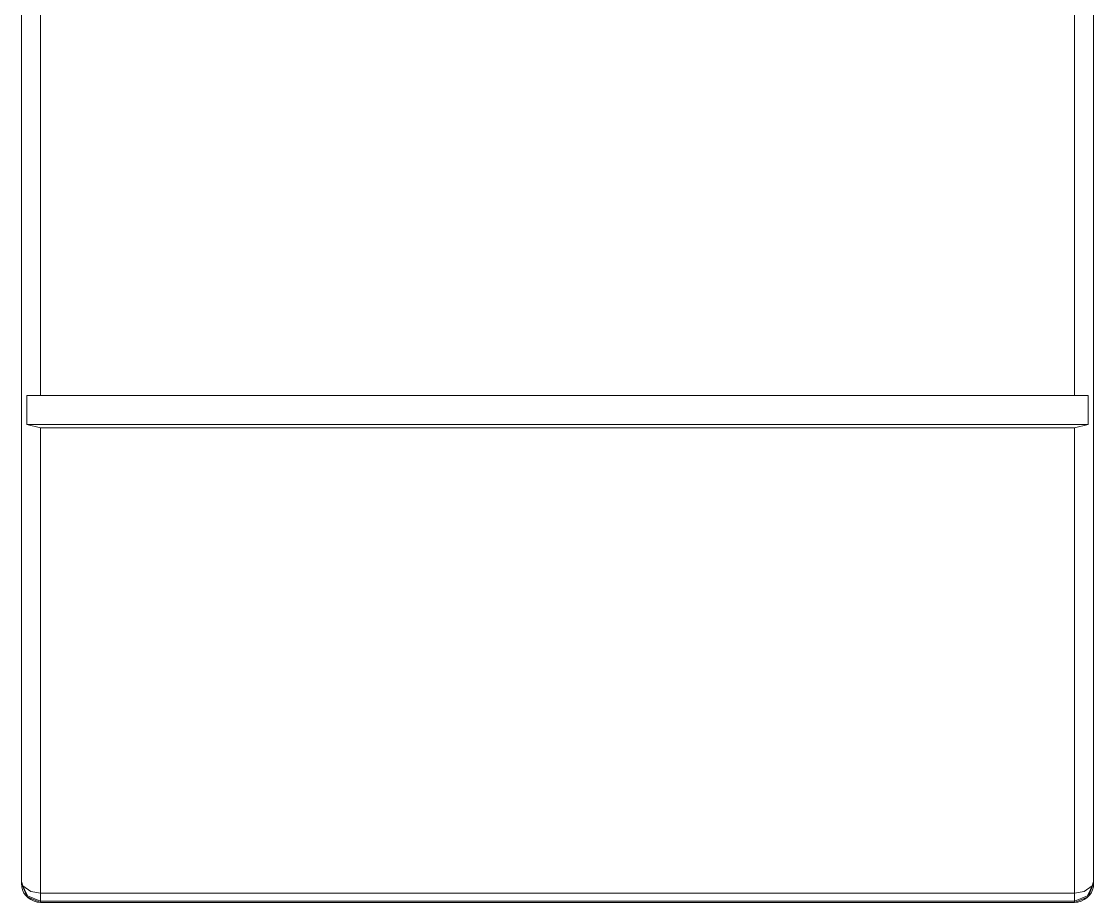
# Model space of a CAD drawing. Header units: millimetres. Extents: x 33157 to 59611, y -29750 to 1750.
# Drawn here: x 53645.2 to 53689.91, y -106.59 to -69.84 of the extents above; entities that cross this region are included whole.
import ezdxf

# ---------------------------------------------------------------- set-up
doc = ezdxf.new("R2010")
doc.units = ezdxf.units.MM
doc.layers.add('layer 1', color=7, linetype='Continuous', lineweight=18)

msp = doc.modelspace()

# ---------------------------------------------------------------- linework, layer by layer
at = {"layer": 'layer 1', "lineweight": 9}
for p, q in [((53645.205, 58.617), (53645.205, -105.791)), ((53689.91, -67.248), (53689.91, -105.791)), ((53689.116, -68.577), (53689.116, -85.438)), ((53645.999, -69.093), (53645.999, -85.438)), ((53645.423, -85.438), (53645.423, -86.648)), ((53689.692, -85.438), (53689.692, -86.648)), ((53645.999, -86.787), (53645.999, -106.584)), ((53689.116, -86.787), (53689.116, -106.584)), ((53645.205, -105.711), (53645.205, -105.771)), ((53689.91, -105.711), (53689.91, -105.771))]:
    msp.add_line(p, q, dxfattribs=at)
for points in [[(53645.423, -85.438), (53645.423, -85.438), (53689.692, -85.438), (53689.692, -85.438)], [(53645.423, -86.648), (53645.423, -86.648), (53689.692, -86.648), (53689.692, -86.648)], [(53645.423, -86.648), (53645.423, -86.648), (53645.999, -86.787), (53645.999, -86.787)], [(53689.692, -86.648), (53689.692, -86.648), (53689.116, -86.787), (53689.116, -86.787)], [(53689.116, -86.787), (53689.116, -86.787), (53645.999, -86.787), (53645.999, -86.787)], [(53645.205, -105.711), (53645.205, -105.711), (53645.264, -105.89), (53645.264, -105.89)], [(53689.91, -105.711), (53689.91, -105.711), (53689.851, -105.89), (53689.851, -105.89)], [(53689.116, -106.188), (53689.116, -106.188), (53645.999, -106.188), (53645.999, -106.188)], [(53689.116, -106.525), (53689.116, -106.525), (53645.999, -106.525), (53645.999, -106.525)], [(53645.999, -106.584), (53645.999, -106.584), (53689.116, -106.584), (53689.116, -106.584)], [(53645.999, -106.584), (53645.999, -106.584), (53689.116, -106.584), (53689.116, -106.584)]]:
    msp.add_open_spline(points, degree=3, dxfattribs=at)
for points, knots in [([(53645.205, -105.771), (53645.205, -105.771), (53645.463, -106.307), (53645.463, -106.307), (53645.463, -106.307), (53645.999, -106.525), (53645.999, -106.525)], [0, 0, 0, 0, 167610.094158, 167610.094158, 167610.094158, 335220.188315, 335220.188315, 335220.188315, 335220.188315]), ([(53645.205, -105.791), (53645.205, -105.791), (53645.443, -106.346), (53645.443, -106.346), (53645.443, -106.346), (53645.999, -106.584), (53645.999, -106.584)], [0, 0, 0, 0, 167610.102112, 167610.102112, 167610.102112, 335220.204225, 335220.204225, 335220.204225, 335220.204225]), ([(53645.205, -105.791), (53645.205, -105.791), (53645.225, -105.93), (53645.225, -105.93), (53645.225, -105.93), (53645.245, -106.049), (53645.245, -106.049), (53645.245, -106.049), (53645.304, -106.188), (53645.304, -106.188), (53645.304, -106.188), (53645.383, -106.287), (53645.383, -106.287), (53645.383, -106.287), (53645.483, -106.386), (53645.483, -106.386), (53645.483, -106.386), (53645.602, -106.465), (53645.602, -106.465), (53645.602, -106.465), (53645.741, -106.525), (53645.741, -106.525), (53645.741, -106.525), (53645.86, -106.565), (53645.86, -106.565), (53645.86, -106.565), (53645.999, -106.584), (53645.999, -106.584)], [0, 0, 0, 0, 138071.171379, 138071.171379, 138071.171379, 276142.342758, 276142.342758, 276142.342758, 414213.514137, 414213.514137, 414213.514137, 552284.685516, 552284.685516, 552284.685516, 690355.856895, 690355.856895, 690355.856895, 828427.028274, 828427.028274, 828427.028274, 966498.199653, 966498.199653, 966498.199653, 1104569.371032, 1104569.371032, 1104569.371032, 1242640.542411, 1242640.542411, 1242640.542411, 1242640.542411]), ([(53645.264, -105.89), (53645.264, -105.89), (53645.602, -106.128), (53645.602, -106.128), (53645.602, -106.128), (53645.999, -106.188), (53645.999, -106.188)], [0, 0, 0, 0, 167610.432021, 167610.432021, 167610.432021, 335220.864042, 335220.864042, 335220.864042, 335220.864042]), ([(53689.116, -106.584), (53689.116, -106.584), (53689.692, -106.346), (53689.692, -106.346), (53689.692, -106.346), (53689.91, -105.791), (53689.91, -105.791)], [0, 0, 0, 0, 167747.977397, 167747.977397, 167747.977397, 335495.954794, 335495.954794, 335495.954794, 335495.954794]), ([(53689.116, -106.525), (53689.116, -106.525), (53689.652, -106.307), (53689.652, -106.307), (53689.652, -106.307), (53689.91, -105.771), (53689.91, -105.771)], [0, 0, 0, 0, 167747.88947, 167747.88947, 167747.88947, 335495.778941, 335495.778941, 335495.778941, 335495.778941]), ([(53689.851, -105.89), (53689.851, -105.89), (53689.513, -106.128), (53689.513, -106.128), (53689.513, -106.128), (53689.116, -106.188), (53689.116, -106.188)], [0, 0, 0, 0, 167747.350694, 167747.350694, 167747.350694, 335494.701389, 335494.701389, 335494.701389, 335494.701389]), ([(53689.116, -106.584), (53689.116, -106.584), (53689.255, -106.565), (53689.255, -106.565), (53689.255, -106.565), (53689.394, -106.525), (53689.394, -106.525), (53689.394, -106.525), (53689.513, -106.465), (53689.513, -106.465), (53689.513, -106.465), (53689.632, -106.386), (53689.632, -106.386), (53689.632, -106.386), (53689.732, -106.287), (53689.732, -106.287), (53689.732, -106.287), (53689.811, -106.188), (53689.811, -106.188), (53689.811, -106.188), (53689.87, -106.049), (53689.87, -106.049), (53689.87, -106.049), (53689.91, -105.93), (53689.91, -105.93), (53689.91, -105.93), (53689.91, -105.791), (53689.91, -105.791)], [0, 0, 0, 0, 138184.987909, 138184.987909, 138184.987909, 276369.975819, 276369.975819, 276369.975819, 414554.963728, 414554.963728, 414554.963728, 552739.951638, 552739.951638, 552739.951638, 690924.939547, 690924.939547, 690924.939547, 829109.927457, 829109.927457, 829109.927457, 967294.915366, 967294.915366, 967294.915366, 1105479.903276, 1105479.903276, 1105479.903276, 1243664.891185, 1243664.891185, 1243664.891185, 1243664.891185])]:
    msp.add_open_spline(points, degree=3, knots=knots, dxfattribs=at)

doc.saveas('drawing.dxf')
